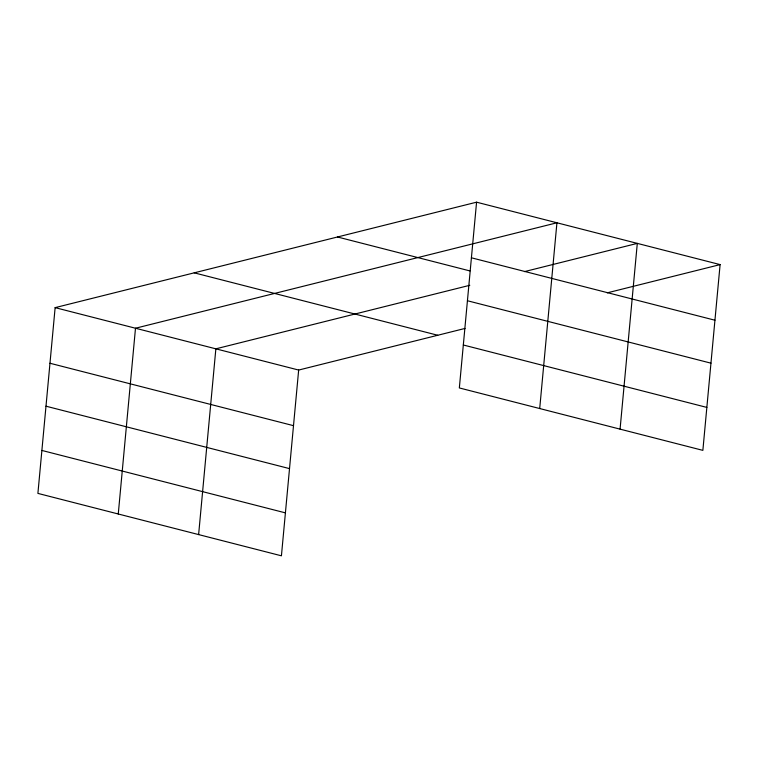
<?xml version="1.0" encoding="UTF-8"?>
<svg xmlns="http://www.w3.org/2000/svg" width="758" height="758" viewBox="0 0 758 758"><rect width="100%" height="100%" fill="white"/><g stroke="black" fill="none" stroke-linecap="round" stroke-linejoin="round"><path stroke-width="1.14" d="M476.574 202.187L459.339 387.944L702.865 450.366L720.1 264.608L476.574 202.187L55.135 307.634L37.9 493.392L281.426 555.813L298.661 370.056L465.033 328.432M118.267 513.99L135.493 328.233L556.931 222.786L539.705 408.543M198.624 534.589L215.859 348.832L469.799 285.292M620.072 429.142L637.298 243.384L524.441 271.62M607.243 292.844L720.1 264.608M471.41 257.796L714.946 320.217M337.5 236.989L469.932 270.928M467.43 300.746L710.957 363.167M194.209 272.833L437.736 335.254M463.327 344.994L706.854 407.416M55.135 307.634L298.661 370.056M49.971 363.253L293.498 425.664M45.992 406.193L289.518 468.615M41.88 450.441L285.415 512.863"/></g></svg>
